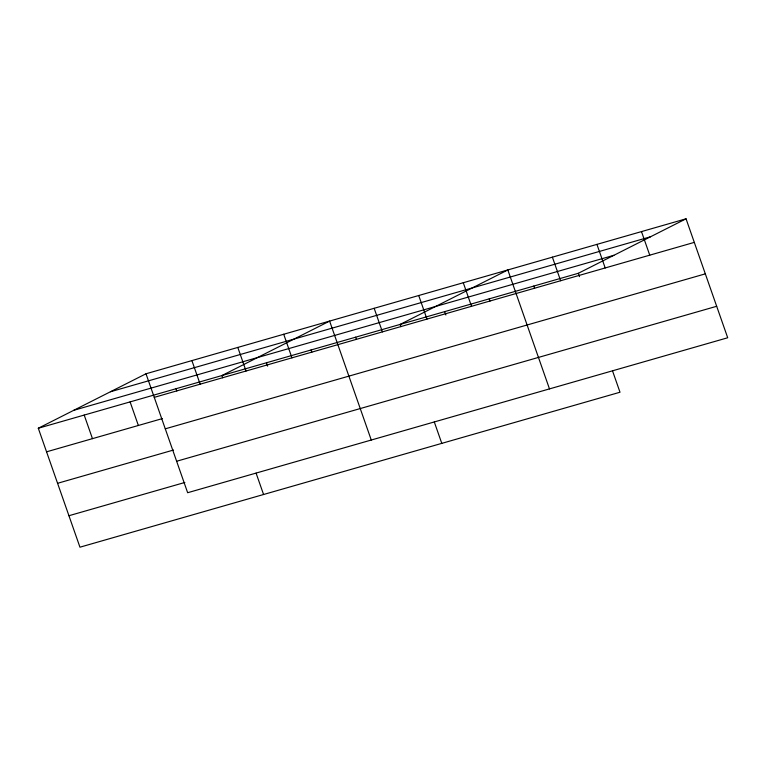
<?xml version="1.0" encoding="UTF-8"?>
<svg xmlns="http://www.w3.org/2000/svg" width="766" height="766" viewBox="0 0 766 766"><rect width="100%" height="100%" fill="white"/><g stroke="black" fill="none" stroke-linecap="round" stroke-linejoin="round"><path stroke-width="1.15" d="M612.522 370.868L620 392.23L79.951 547.192L38.3 428.242L146 373.77L686.049 218.808L727.7 337.758L187.651 492.72L146 373.77M38.3 428.242L578.349 273.28L686.049 218.808M110.457 391.752L650.506 236.78M73.842 410.27L613.892 255.298M154.253 397.353L694.302 242.382M46.554 451.825L162.469 418.562M165.274 428.826L705.323 273.855M57.574 483.298L173.489 450.035M176.63 461.247L716.679 306.285M68.93 515.719L184.845 482.465M641.487 231.591L649.75 255.174M596.934 244.373L605.197 267.956M578.349 273.28L579.527 276.65M552.382 257.156L560.645 280.739M533.797 286.063L534.582 288.303M549.481 388.898L507.829 269.948L400.13 324.42L400.915 326.661M489.235 298.845L490.029 301.095M463.277 282.731L471.53 306.314M444.682 311.628L445.869 314.998M418.724 295.513L426.978 319.096M434.312 422.009L441.791 443.37M374.162 308.296L382.425 331.879M355.577 337.203L356.362 339.443M371.271 440.038L329.61 321.088L221.92 375.56L222.705 377.801M311.025 349.985L311.81 352.236M283.707 334.254L291.97 357.837M266.472 362.768L267.65 366.138M237.805 347.429L246.058 371.012M256.093 473.149L263.571 494.501M191.902 360.604L200.156 384.178M176.008 388.726L176.802 390.976M130.105 401.901L138.368 425.484M84.203 415.076L92.466 438.65"/></g></svg>
